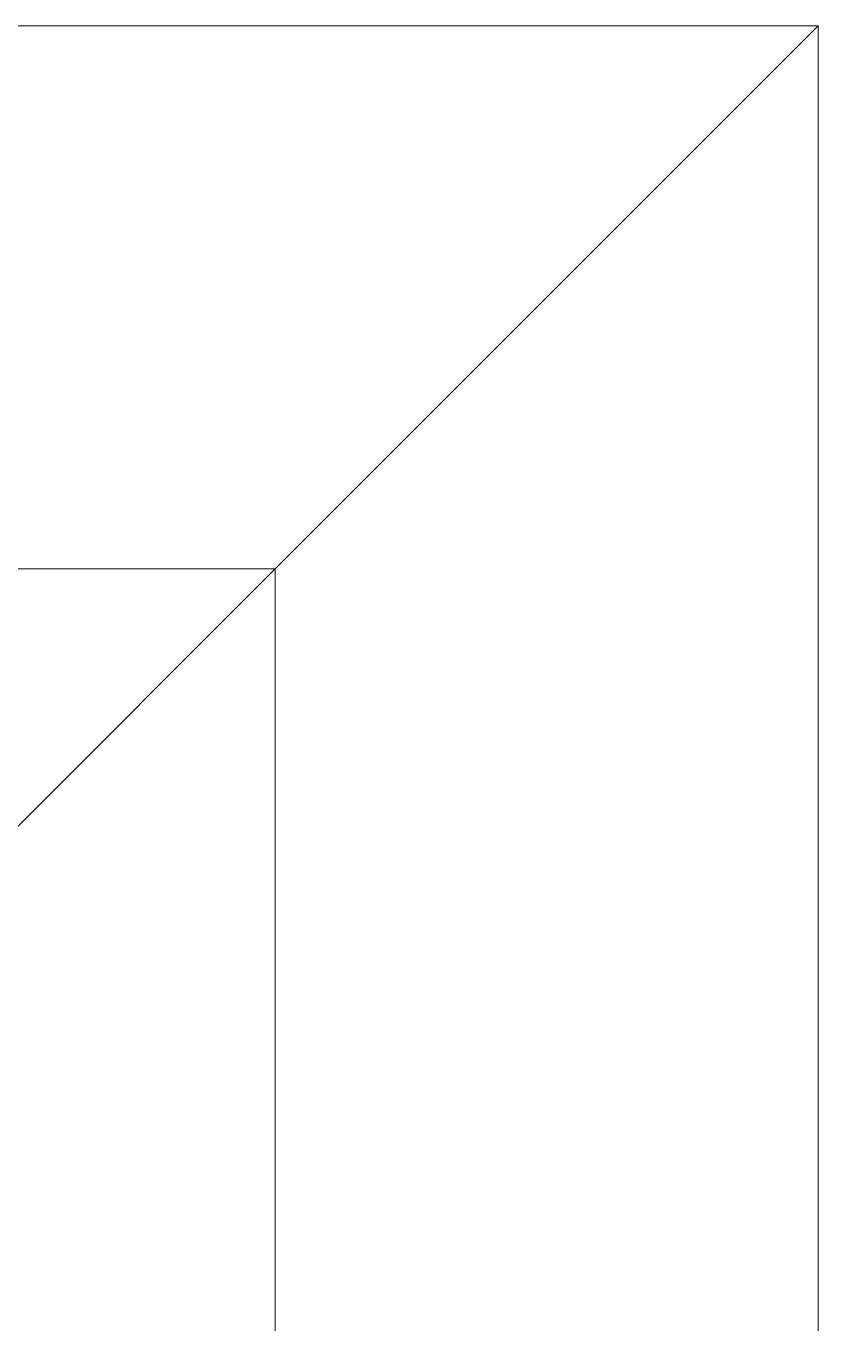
# Model space of a CAD drawing. Header units: millimetres. Extents: x -187347 to 135007, y -6415 to 292048.
# Drawn here: x -87360.8 to -87214.9, y 14253.1 to 14492 of the extents above; entities that cross this region are included whole.
import ezdxf

# ---------------------------------------------------------------- set-up
doc = ezdxf.new("R2010")
doc.units = ezdxf.units.MM
doc.header["$LTSCALE"] = 100
doc.layers.add('A-WALL', color=7, linetype='Continuous', lineweight=5)

msp = doc.modelspace()

# ---------------------------------------------------------------- linework, layer by layer
at = {"layer": 'A-WALL'}
for p, q in [((-87214.88, 14492), (-87469.55, 14492)), ((-87214.88, 14492), (-87314.88, 14392)), ((-87314.88, 14392), (-87214.88, 14492)), ((-87214.88, 13620), (-87214.88, 14492)), ((-87314.88, 14392), (-87569.55, 14392)), ((-87314.88, 14392), (-87364.88, 14342)), ((-87364.88, 14342), (-87314.88, 14392)), ((-87314.88, 13720), (-87314.88, 14392))]:
    msp.add_line(p, q, dxfattribs=at)

doc.saveas('drawing.dxf')
